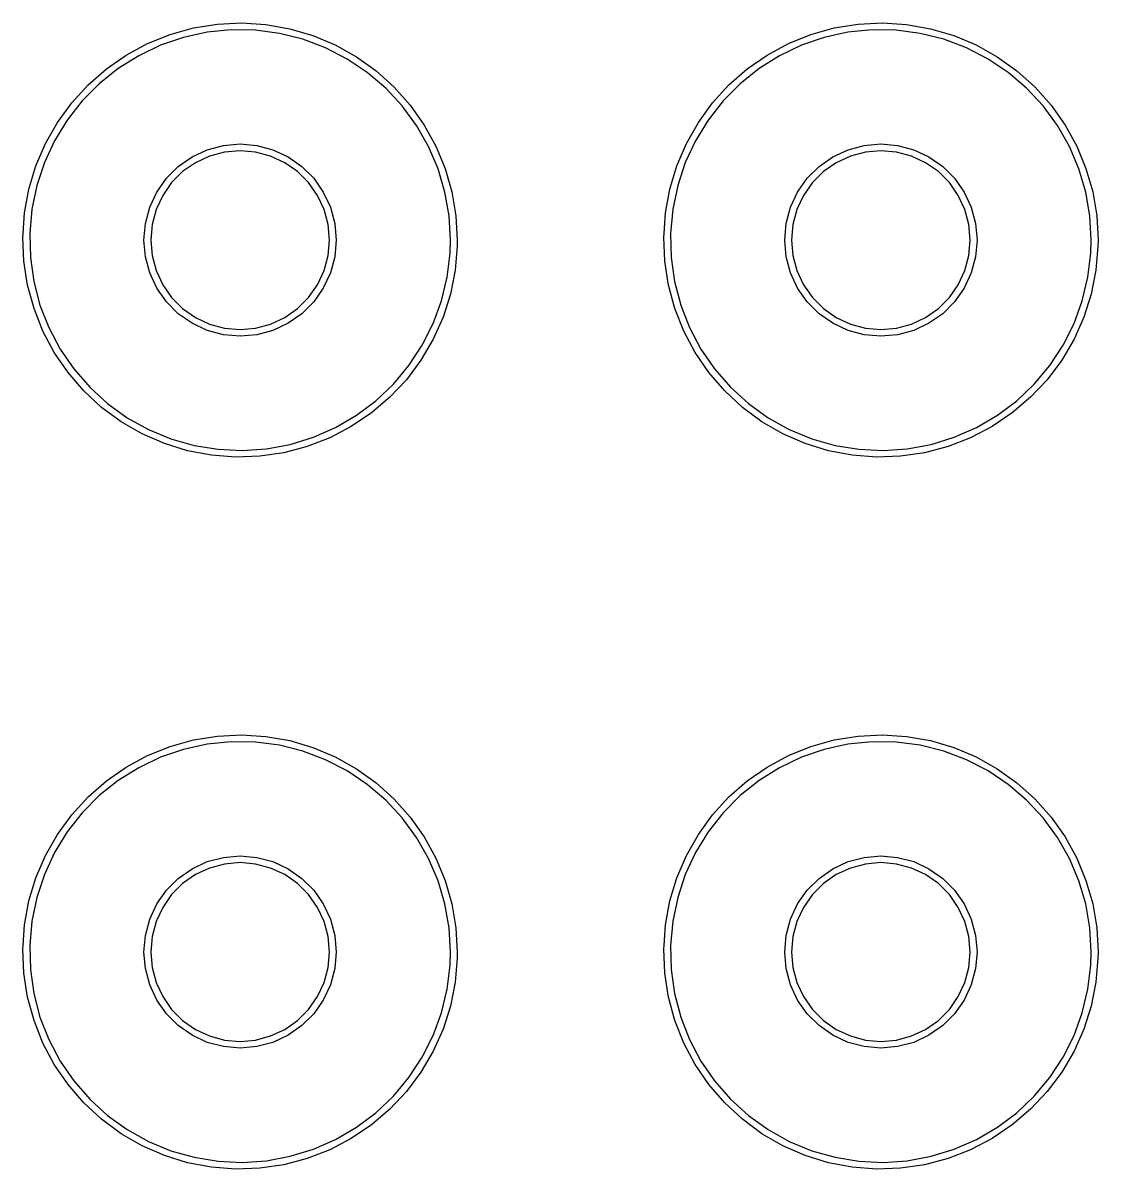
# Model space of a CAD drawing. Extents: x 26 to 390, y -197 to -58.
# Drawn here: x 32.95 to 48.05, y -171.05 to -154.95 of the extents above; entities that cross this region are included whole.
import ezdxf

# ---------------------------------------------------------------- set-up
doc = ezdxf.new("R2010")
doc.units = 0
doc.layers.add('BLACK', color=7, linetype='CONTINUOUS')

msp = doc.modelspace()

# ---------------------------------------------------------------- linework, layer by layer
at = {"layer": 'BLACK', "linetype": 'CONTINUOUS'}
for p, q in [((35.0171, -155.113), (35.3451, -155.021)), ((35.3451, -155.021), (35.6812, -154.967)), ((35.6812, -154.967), (36.0213, -154.95)), ((36.0213, -154.95), (36.3611, -154.971)), ((36.3611, -154.971), (36.6965, -155.031)), ((36.6965, -155.031), (37.0231, -155.127)), ((44.0171, -155.113), (44.3451, -155.021)), ((44.3451, -155.021), (44.6812, -154.967)), ((44.6812, -154.967), (45.0213, -154.95)), ((45.0213, -154.95), (45.3611, -154.971)), ((45.3611, -154.971), (45.6965, -155.031)), ((45.6965, -155.031), (46.0231, -155.127)), ((34.7014, -155.24), (35.0171, -155.113)), ((35.2053, -155.154), (34.8835, -155.264)), ((35.5377, -155.081), (35.2053, -155.154)), ((35.8763, -155.048), (35.5377, -155.081)), ((36.2164, -155.053), (35.8763, -155.048)), ((36.5537, -155.097), (36.2164, -155.053)), ((36.8837, -155.18), (36.5537, -155.097)), ((37.2019, -155.3), (36.8837, -155.18)), ((37.0231, -155.127), (37.337, -155.259)), ((43.7014, -155.24), (44.0171, -155.113)), ((44.2053, -155.154), (43.8835, -155.264)), ((44.5377, -155.081), (44.2053, -155.154)), ((44.8763, -155.048), (44.5377, -155.081)), ((45.2164, -155.053), (44.8763, -155.048)), ((45.5537, -155.097), (45.2164, -155.053)), ((45.8837, -155.18), (45.5537, -155.097)), ((46.2019, -155.3), (45.8837, -155.18)), ((46.0231, -155.127), (46.337, -155.259)), ((34.4018, -155.402), (34.7014, -155.24)), ((34.8835, -155.264), (34.5764, -155.411)), ((37.5042, -155.457), (37.2019, -155.3)), ((37.337, -155.259), (37.6343, -155.425)), ((43.4018, -155.402), (43.7014, -155.24)), ((43.8835, -155.264), (43.5764, -155.411)), ((46.5042, -155.457), (46.2019, -155.3)), ((46.337, -155.259), (46.6343, -155.425)), ((34.1222, -155.597), (34.4018, -155.402)), ((34.5764, -155.411), (34.2882, -155.591)), ((37.7866, -155.646), (37.5042, -155.457)), ((37.6343, -155.425), (37.9111, -155.623)), ((43.1222, -155.597), (43.4018, -155.402)), ((43.5764, -155.411), (43.2882, -155.591)), ((46.7866, -155.646), (46.5042, -155.457)), ((46.6343, -155.425), (46.9111, -155.623)), ((33.866, -155.821), (34.1222, -155.597)), ((34.2882, -155.591), (34.0227, -155.804)), ((38.0453, -155.867), (37.7866, -155.646)), ((37.9111, -155.623), (38.1642, -155.851)), ((42.866, -155.821), (43.1222, -155.597)), ((43.2882, -155.591), (43.0227, -155.804)), ((47.0453, -155.867), (46.7866, -155.646)), ((46.9111, -155.623), (47.1642, -155.851)), ((33.6364, -156.072), (33.866, -155.821)), ((34.0227, -155.804), (33.7834, -156.046)), ((42.6364, -156.072), (42.866, -155.821)), ((43.0227, -155.804), (42.7834, -156.046)), ((38.2769, -156.116), (38.0453, -155.867)), ((38.1642, -155.851), (38.3903, -156.105)), ((47.2769, -156.116), (47.0453, -155.867)), ((47.1642, -155.851), (47.3903, -156.105)), ((33.4363, -156.348), (33.6364, -156.072)), ((33.7834, -156.046), (33.5735, -156.314)), ((38.4783, -156.391), (38.2769, -156.116)), ((38.3903, -156.105), (38.5865, -156.384)), ((42.4363, -156.348), (42.6364, -156.072)), ((42.7834, -156.046), (42.5735, -156.314)), ((47.4783, -156.391), (47.2769, -156.116)), ((47.3903, -156.105), (47.5865, -156.384)), ((33.5735, -156.314), (33.3957, -156.604)), ((42.5735, -156.314), (42.3957, -156.604)), ((33.2681, -156.644), (33.4363, -156.348)), ((38.6468, -156.686), (38.4783, -156.391)), ((38.5865, -156.384), (38.7506, -156.682)), ((42.2681, -156.644), (42.4363, -156.348)), ((47.6468, -156.686), (47.4783, -156.391)), ((47.5865, -156.384), (47.7506, -156.682)), ((33.3957, -156.604), (33.2525, -156.912)), ((42.3957, -156.604), (42.2525, -156.912)), ((33.1339, -156.957), (33.2681, -156.644)), ((35.325, -156.831), (35.5383, -156.731)), ((35.5383, -156.731), (35.7656, -156.671)), ((35.7821, -156.764), (35.5708, -156.821)), ((35.7656, -156.671), (36, -156.65)), ((36, -156.745), (35.7821, -156.764)), ((36, -156.65), (36.2344, -156.671)), ((36.2179, -156.764), (36, -156.745)), ((36.4292, -156.821), (36.2179, -156.764)), ((36.2344, -156.671), (36.4617, -156.731)), ((36.4617, -156.731), (36.675, -156.831)), ((38.7803, -156.999), (38.6468, -156.686)), ((38.7506, -156.682), (38.8803, -156.997)), ((42.1339, -156.957), (42.2681, -156.644)), ((44.325, -156.831), (44.5383, -156.731)), ((44.5383, -156.731), (44.7656, -156.671)), ((44.7821, -156.764), (44.5708, -156.821)), ((44.7656, -156.671), (45, -156.65)), ((45, -156.745), (44.7821, -156.764)), ((45, -156.65), (45.2344, -156.671)), ((45.2179, -156.764), (45, -156.745)), ((45.4292, -156.821), (45.2179, -156.764)), ((45.2344, -156.671), (45.4617, -156.731)), ((45.4617, -156.731), (45.675, -156.831)), ((47.7803, -156.999), (47.6468, -156.686)), ((47.7506, -156.682), (47.8803, -156.997)), ((33.0355, -157.283), (33.1339, -156.957)), ((33.2525, -156.912), (33.1457, -157.235)), ((35.1322, -156.966), (35.325, -156.831)), ((35.3726, -156.913), (35.1934, -157.039)), ((35.5708, -156.821), (35.3726, -156.913)), ((36.6274, -156.913), (36.4292, -156.821)), ((36.8066, -157.039), (36.6274, -156.913)), ((36.675, -156.831), (36.8678, -156.966)), ((42.0355, -157.283), (42.1339, -156.957)), ((42.2525, -156.912), (42.1457, -157.235)), ((44.1322, -156.966), (44.325, -156.831)), ((44.3726, -156.913), (44.1934, -157.039)), ((44.5708, -156.821), (44.3726, -156.913)), ((45.6274, -156.913), (45.4292, -156.821)), ((45.8066, -157.039), (45.6274, -156.913)), ((45.675, -156.831), (45.8678, -156.966)), ((34.9658, -157.132), (35.1322, -156.966)), ((35.1934, -157.039), (35.0388, -157.193)), ((36.9612, -157.193), (36.8066, -157.039)), ((36.8678, -156.966), (37.0342, -157.132)), ((38.8769, -157.325), (38.7803, -156.999)), ((38.8803, -156.997), (38.9742, -157.324)), ((43.9658, -157.132), (44.1322, -156.966)), ((44.1934, -157.039), (44.0388, -157.193)), ((45.9612, -157.193), (45.8066, -157.039)), ((45.8678, -156.966), (46.0342, -157.132)), ((47.8769, -157.325), (47.7803, -156.999)), ((47.8803, -156.997), (47.9742, -157.324)), ((32.974, -157.618), (33.0355, -157.283)), ((33.1457, -157.235), (33.0767, -157.568)), ((34.8309, -157.325), (34.9658, -157.132)), ((35.0388, -157.193), (34.9133, -157.373)), ((37.0867, -157.373), (36.9612, -157.193)), ((37.0342, -157.132), (37.1691, -157.325)), ((41.974, -157.618), (42.0355, -157.283)), ((42.1457, -157.235), (42.0767, -157.568)), ((43.8309, -157.325), (43.9658, -157.132)), ((44.0388, -157.193), (43.9133, -157.373)), ((46.0867, -157.373), (45.9612, -157.193)), ((46.0342, -157.132), (46.1691, -157.325)), ((34.7314, -157.538), (34.8309, -157.325)), ((34.9133, -157.373), (34.8209, -157.571)), ((37.1791, -157.571), (37.0867, -157.373)), ((37.1691, -157.325), (37.2686, -157.538)), ((38.9354, -157.66), (38.8769, -157.325)), ((38.9742, -157.324), (39.031, -157.66)), ((43.7314, -157.538), (43.8309, -157.325)), ((43.9133, -157.373), (43.8209, -157.571)), ((46.1791, -157.571), (46.0867, -157.373)), ((46.1691, -157.325), (46.2686, -157.538)), ((47.9354, -157.66), (47.8769, -157.325)), ((47.9742, -157.324), (48.031, -157.66)), ((33.0767, -157.568), (33.0465, -157.907)), ((34.6705, -157.766), (34.7314, -157.538)), ((34.8209, -157.571), (34.7643, -157.782)), ((37.2357, -157.782), (37.1791, -157.571)), ((37.2686, -157.538), (37.3295, -157.766)), ((42.0767, -157.568), (42.0465, -157.907)), ((43.6705, -157.766), (43.7314, -157.538)), ((43.8209, -157.571), (43.7643, -157.782)), ((46.2357, -157.782), (46.1791, -157.571)), ((46.2686, -157.538), (46.3295, -157.766)), ((32.9538, -157.907), (32.974, -157.618)), ((34.65, -158), (34.6705, -157.766)), ((37.3295, -157.766), (37.35, -158)), ((38.955, -158), (38.9354, -157.66)), ((39.031, -157.66), (39.05, -158)), ((41.9538, -157.907), (41.974, -157.618)), ((43.65, -158), (43.6705, -157.766)), ((46.3295, -157.766), (46.35, -158)), ((47.955, -158), (47.9354, -157.66)), ((48.031, -157.66), (48.05, -158)), ((32.9503, -157.957), (32.9538, -157.907)), ((33.0465, -157.907), (33.0554, -158.247)), ((34.7643, -157.782), (34.7452, -158)), ((37.2548, -158), (37.2357, -157.782)), ((41.9503, -157.957), (41.9538, -157.907)), ((42.0465, -157.907), (42.0554, -158.247)), ((43.7643, -157.782), (43.7452, -158)), ((46.2548, -158), (46.2357, -157.782)), ((32.9646, -158.298), (32.9503, -157.957)), ((34.6705, -158.234), (34.65, -158)), ((34.7452, -158), (34.7643, -158.218)), ((37.2357, -158.218), (37.2548, -158)), ((37.35, -158), (37.3295, -158.234)), ((38.9492, -158.186), (38.955, -158)), ((39.0488, -158.085), (39.0203, -158.424)), ((39.05, -158), (39.0488, -158.085)), ((41.9646, -158.298), (41.9503, -157.957)), ((43.6705, -158.234), (43.65, -158)), ((43.7452, -158), (43.7643, -158.218)), ((46.2357, -158.218), (46.2548, -158)), ((46.35, -158), (46.3295, -158.234)), ((47.9492, -158.186), (47.955, -158)), ((48.0488, -158.085), (48.0203, -158.424)), ((48.05, -158), (48.0488, -158.085)), ((33.0554, -158.247), (33.1033, -158.584)), ((34.7314, -158.462), (34.6705, -158.234)), ((34.7643, -158.218), (34.8209, -158.429)), ((37.1791, -158.429), (37.2357, -158.218)), ((37.3295, -158.234), (37.2686, -158.462)), ((38.9083, -158.523), (38.9492, -158.186)), ((42.0554, -158.247), (42.1033, -158.584)), ((43.7314, -158.462), (43.6705, -158.234)), ((43.7643, -158.218), (43.8209, -158.429)), ((46.1791, -158.429), (46.2357, -158.218)), ((46.3295, -158.234), (46.2686, -158.462)), ((47.9083, -158.523), (47.9492, -158.186)), ((33.0166, -158.634), (32.9646, -158.298)), ((42.0166, -158.634), (41.9646, -158.298)), ((34.8309, -158.675), (34.7314, -158.462)), ((34.8209, -158.429), (34.9133, -158.627)), ((37.0867, -158.627), (37.1791, -158.429)), ((37.2686, -158.462), (37.1691, -158.675)), ((38.8289, -158.854), (38.9083, -158.523)), ((39.0203, -158.424), (38.9542, -158.759)), ((43.8309, -158.675), (43.7314, -158.462)), ((43.8209, -158.429), (43.9133, -158.627)), ((46.0867, -158.627), (46.1791, -158.429)), ((46.2686, -158.462), (46.1691, -158.675)), ((47.8289, -158.854), (47.9083, -158.523)), ((48.0203, -158.424), (47.9542, -158.759)), ((33.1059, -158.963), (33.0166, -158.634)), ((33.1033, -158.584), (33.1896, -158.913)), ((34.9658, -158.868), (34.8309, -158.675)), ((34.9133, -158.627), (35.0388, -158.807)), ((36.9612, -158.807), (37.0867, -158.627)), ((37.1691, -158.675), (37.0342, -158.868)), ((42.1059, -158.963), (42.0166, -158.634)), ((42.1033, -158.584), (42.1896, -158.913)), ((43.9658, -158.868), (43.8309, -158.675)), ((43.9133, -158.627), (44.0388, -158.807)), ((45.9612, -158.807), (46.0867, -158.627)), ((46.1691, -158.675), (46.0342, -158.868)), ((35.1322, -159.034), (34.9658, -158.868)), ((35.0388, -158.807), (35.1934, -158.961)), ((36.8066, -158.961), (36.9612, -158.807)), ((37.0342, -158.868), (36.8678, -159.034)), ((38.712, -159.174), (38.8289, -158.854)), ((38.9542, -158.759), (38.8512, -159.083)), ((44.1322, -159.034), (43.9658, -158.868)), ((44.0388, -158.807), (44.1934, -158.961)), ((45.8066, -158.961), (45.9612, -158.807)), ((46.0342, -158.868), (45.8678, -159.034)), ((47.712, -159.174), (47.8289, -158.854)), ((47.9542, -158.759), (47.8512, -159.083)), ((33.2313, -159.279), (33.1059, -158.963)), ((33.1896, -158.913), (33.3132, -159.23)), ((35.325, -159.169), (35.1322, -159.034)), ((35.1934, -158.961), (35.3726, -159.087)), ((36.6274, -159.087), (36.8066, -158.961)), ((36.8678, -159.034), (36.675, -159.169)), ((42.2313, -159.279), (42.1059, -158.963)), ((42.1896, -158.913), (42.3132, -159.23)), ((44.325, -159.169), (44.1322, -159.034)), ((44.1934, -158.961), (44.3726, -159.087)), ((45.6274, -159.087), (45.8066, -158.961)), ((45.8678, -159.034), (45.675, -159.169)), ((35.5383, -159.269), (35.325, -159.169)), ((35.3726, -159.087), (35.5708, -159.179)), ((35.5708, -159.179), (35.7821, -159.236)), ((36.2179, -159.236), (36.4292, -159.179)), ((36.4292, -159.179), (36.6274, -159.087)), ((36.675, -159.169), (36.4617, -159.269)), ((38.5591, -159.477), (38.712, -159.174)), ((38.8512, -159.083), (38.7127, -159.394)), ((44.5383, -159.269), (44.325, -159.169)), ((44.3726, -159.087), (44.5708, -159.179)), ((44.5708, -159.179), (44.7821, -159.236)), ((45.2179, -159.236), (45.4292, -159.179)), ((45.4292, -159.179), (45.6274, -159.087)), ((45.675, -159.169), (45.4617, -159.269)), ((47.5591, -159.477), (47.712, -159.174)), ((47.8512, -159.083), (47.7127, -159.394)), ((33.3911, -159.58), (33.2313, -159.279)), ((33.3132, -159.23), (33.4724, -159.531)), ((35.7656, -159.329), (35.5383, -159.269)), ((36, -159.35), (35.7656, -159.329)), ((35.7821, -159.236), (36, -159.255)), ((36, -159.255), (36.2179, -159.236)), ((36.2344, -159.329), (36, -159.35)), ((36.4617, -159.269), (36.2344, -159.329)), ((42.3911, -159.58), (42.2313, -159.279)), ((42.3132, -159.23), (42.4724, -159.531)), ((44.7656, -159.329), (44.5383, -159.269)), ((45, -159.35), (44.7656, -159.329)), ((44.7821, -159.236), (45, -159.255)), ((45, -159.255), (45.2179, -159.236)), ((45.2344, -159.329), (45, -159.35)), ((45.4617, -159.269), (45.2344, -159.329)), ((33.4724, -159.531), (33.6651, -159.811)), ((38.3723, -159.762), (38.5591, -159.477)), ((38.7127, -159.394), (38.5404, -159.688)), ((42.4724, -159.531), (42.6651, -159.811)), ((47.3723, -159.762), (47.5591, -159.477)), ((47.7127, -159.394), (47.5404, -159.688)), ((33.5835, -159.861), (33.3911, -159.58)), ((38.5404, -159.688), (38.3364, -159.961)), ((42.5835, -159.861), (42.3911, -159.58)), ((47.5404, -159.688), (47.3364, -159.961)), ((33.806, -160.119), (33.5835, -159.861)), ((33.6651, -159.811), (33.8887, -160.068)), ((38.1541, -160.023), (38.3723, -159.762)), ((42.806, -160.119), (42.5835, -159.861)), ((42.6651, -159.811), (42.8887, -160.068)), ((47.1541, -160.023), (47.3723, -159.762)), ((37.9073, -160.257), (38.1541, -160.023)), ((38.3364, -159.961), (38.1033, -160.209)), ((46.9073, -160.257), (47.1541, -160.023)), ((47.3364, -159.961), (47.1033, -160.209)), ((34.0559, -160.35), (33.806, -160.119)), ((33.8887, -160.068), (34.1404, -160.296)), ((43.0559, -160.35), (42.806, -160.119)), ((42.8887, -160.068), (43.1404, -160.296)), ((34.1404, -160.296), (34.4166, -160.495)), ((37.6353, -160.461), (37.9073, -160.257)), ((38.1033, -160.209), (37.844, -160.429)), ((43.1404, -160.296), (43.4166, -160.495)), ((46.6353, -160.461), (46.9073, -160.257)), ((47.1033, -160.209), (46.844, -160.429)), ((34.3299, -160.552), (34.0559, -160.35)), ((34.4166, -160.495), (34.7139, -160.66)), ((37.3415, -160.633), (37.6353, -160.461)), ((37.844, -160.429), (37.5617, -160.62)), ((43.3299, -160.552), (43.0559, -160.35)), ((43.4166, -160.495), (43.7139, -160.66)), ((46.3415, -160.633), (46.6353, -160.461)), ((46.844, -160.429), (46.5617, -160.62)), ((34.6248, -160.722), (34.3299, -160.552)), ((34.7139, -160.66), (35.0282, -160.791)), ((37.03, -160.77), (37.3415, -160.633)), ((37.5617, -160.62), (37.26, -160.778)), ((43.6248, -160.722), (43.3299, -160.552)), ((43.7139, -160.66), (44.0282, -160.791)), ((46.03, -160.77), (46.3415, -160.633)), ((46.5617, -160.62), (46.26, -160.778)), ((34.9369, -160.859), (34.6248, -160.722)), ((35.0282, -160.791), (35.3554, -160.884)), ((36.7049, -160.87), (37.03, -160.77)), ((37.26, -160.778), (36.9425, -160.901)), ((43.9369, -160.859), (43.6248, -160.722)), ((44.0282, -160.791), (44.3554, -160.884)), ((45.7049, -160.87), (46.03, -160.77)), ((46.26, -160.778), (45.9425, -160.901)), ((35.2621, -160.959), (34.9369, -160.859)), ((35.5966, -161.023), (35.2621, -160.959)), ((35.3554, -160.884), (35.6911, -160.939)), ((35.6911, -160.939), (36.0309, -160.955)), ((36.0309, -160.955), (36.3704, -160.932)), ((36.6133, -160.988), (36.2764, -161.037)), ((36.3704, -160.932), (36.7049, -160.87)), ((36.9425, -160.901), (36.6133, -160.988)), ((44.2621, -160.959), (43.9369, -160.859)), ((44.5966, -161.023), (44.2621, -160.959)), ((44.3554, -160.884), (44.6911, -160.939)), ((44.6911, -160.939), (45.0309, -160.955)), ((45.0309, -160.955), (45.3704, -160.932)), ((45.6133, -160.988), (45.2764, -161.037)), ((45.3704, -160.932), (45.7049, -160.87)), ((45.9425, -160.901), (45.6133, -160.988)), ((35.9361, -161.049), (35.5966, -161.023)), ((36.2764, -161.037), (35.9361, -161.049)), ((44.9361, -161.049), (44.5966, -161.023)), ((45.2764, -161.037), (44.9361, -161.049)), ((35.3451, -165.021), (35.6812, -164.967)), ((35.6812, -164.967), (36.0213, -164.95)), ((36.0213, -164.95), (36.3611, -164.971)), ((36.3611, -164.971), (36.6965, -165.031)), ((44.3451, -165.021), (44.6812, -164.967)), ((44.6812, -164.967), (45.0213, -164.95)), ((45.0213, -164.95), (45.3611, -164.971)), ((45.3611, -164.971), (45.6965, -165.031)), ((34.7014, -165.24), (35.0171, -165.113)), ((35.2053, -165.154), (34.8835, -165.264)), ((35.0171, -165.113), (35.3451, -165.021)), ((35.5377, -165.081), (35.2053, -165.154)), ((35.8763, -165.048), (35.5377, -165.081)), ((36.2164, -165.053), (35.8763, -165.048)), ((36.5537, -165.097), (36.2164, -165.053)), ((36.8837, -165.18), (36.5537, -165.097)), ((36.6965, -165.031), (37.0231, -165.127)), ((37.0231, -165.127), (37.337, -165.259)), ((43.7014, -165.24), (44.0171, -165.113)), ((44.2053, -165.154), (43.8835, -165.264)), ((44.0171, -165.113), (44.3451, -165.021)), ((44.5377, -165.081), (44.2053, -165.154)), ((44.8763, -165.048), (44.5377, -165.081)), ((45.2164, -165.053), (44.8763, -165.048)), ((45.5537, -165.097), (45.2164, -165.053)), ((45.8837, -165.18), (45.5537, -165.097)), ((45.6965, -165.031), (46.0231, -165.127)), ((46.0231, -165.127), (46.337, -165.259)), ((34.4018, -165.402), (34.7014, -165.24)), ((34.8835, -165.264), (34.5764, -165.411)), ((37.2019, -165.3), (36.8837, -165.18)), ((37.5042, -165.457), (37.2019, -165.3)), ((37.337, -165.259), (37.6343, -165.425)), ((43.4018, -165.402), (43.7014, -165.24)), ((43.8835, -165.264), (43.5764, -165.411)), ((46.2019, -165.3), (45.8837, -165.18)), ((46.5042, -165.457), (46.2019, -165.3)), ((46.337, -165.259), (46.6343, -165.425)), ((34.1222, -165.597), (34.4018, -165.402)), ((34.5764, -165.411), (34.2882, -165.591)), ((37.7866, -165.646), (37.5042, -165.457)), ((37.6343, -165.425), (37.9111, -165.623)), ((43.1222, -165.597), (43.4018, -165.402)), ((43.5764, -165.411), (43.2882, -165.591)), ((46.7866, -165.646), (46.5042, -165.457)), ((46.6343, -165.425), (46.9111, -165.623)), ((33.866, -165.821), (34.1222, -165.597)), ((34.2882, -165.591), (34.0227, -165.804)), ((38.0453, -165.867), (37.7866, -165.646)), ((37.9111, -165.623), (38.1642, -165.851)), ((42.866, -165.821), (43.1222, -165.597)), ((43.2882, -165.591), (43.0227, -165.804)), ((47.0453, -165.867), (46.7866, -165.646)), ((46.9111, -165.623), (47.1642, -165.851)), ((34.0227, -165.804), (33.7834, -166.046)), ((43.0227, -165.804), (42.7834, -166.046)), ((33.6364, -166.072), (33.866, -165.821)), ((38.2769, -166.116), (38.0453, -165.867)), ((38.1642, -165.851), (38.3903, -166.105)), ((42.6364, -166.072), (42.866, -165.821)), ((47.2769, -166.116), (47.0453, -165.867)), ((47.1642, -165.851), (47.3903, -166.105)), ((33.4363, -166.348), (33.6364, -166.072)), ((33.7834, -166.046), (33.5735, -166.314)), ((38.4783, -166.391), (38.2769, -166.116)), ((38.3903, -166.105), (38.5865, -166.384)), ((42.4363, -166.348), (42.6364, -166.072)), ((42.7834, -166.046), (42.5735, -166.314)), ((47.4783, -166.391), (47.2769, -166.116)), ((47.3903, -166.105), (47.5865, -166.384)), ((33.2681, -166.644), (33.4363, -166.348)), ((33.5735, -166.314), (33.3957, -166.604)), ((38.6468, -166.686), (38.4783, -166.391)), ((38.5865, -166.384), (38.7506, -166.682)), ((42.2681, -166.644), (42.4363, -166.348)), ((42.5735, -166.314), (42.3957, -166.604)), ((47.6468, -166.686), (47.4783, -166.391)), ((47.5865, -166.384), (47.7506, -166.682)), ((33.3957, -166.604), (33.2525, -166.912)), ((42.3957, -166.604), (42.2525, -166.912)), ((33.1339, -166.957), (33.2681, -166.644)), ((35.325, -166.831), (35.5383, -166.731)), ((35.5383, -166.731), (35.7656, -166.671)), ((35.7821, -166.764), (35.5708, -166.821)), ((35.7656, -166.671), (36, -166.65)), ((36, -166.745), (35.7821, -166.764)), ((36, -166.65), (36.2344, -166.671)), ((36.2179, -166.764), (36, -166.745)), ((36.4292, -166.821), (36.2179, -166.764)), ((36.2344, -166.671), (36.4617, -166.731)), ((36.4617, -166.731), (36.675, -166.831)), ((38.7803, -166.999), (38.6468, -166.686)), ((38.7506, -166.682), (38.8803, -166.997)), ((42.1339, -166.957), (42.2681, -166.644)), ((44.325, -166.831), (44.5383, -166.731)), ((44.5383, -166.731), (44.7656, -166.671)), ((44.7821, -166.764), (44.5708, -166.821)), ((44.7656, -166.671), (45, -166.65)), ((45, -166.745), (44.7821, -166.764)), ((45, -166.65), (45.2344, -166.671)), ((45.2179, -166.764), (45, -166.745)), ((45.4292, -166.821), (45.2179, -166.764)), ((45.2344, -166.671), (45.4617, -166.731)), ((45.4617, -166.731), (45.675, -166.831)), ((47.7803, -166.999), (47.6468, -166.686)), ((47.7506, -166.682), (47.8803, -166.997)), ((33.2525, -166.912), (33.1457, -167.235)), ((35.1322, -166.966), (35.325, -166.831)), ((35.3726, -166.913), (35.1934, -167.039)), ((35.5708, -166.821), (35.3726, -166.913)), ((36.6274, -166.913), (36.4292, -166.821)), ((36.8066, -167.039), (36.6274, -166.913)), ((36.675, -166.831), (36.8678, -166.966)), ((42.2525, -166.912), (42.1457, -167.235)), ((44.1322, -166.966), (44.325, -166.831)), ((44.3726, -166.913), (44.1934, -167.039)), ((44.5708, -166.821), (44.3726, -166.913)), ((45.6274, -166.913), (45.4292, -166.821)), ((45.8066, -167.039), (45.6274, -166.913)), ((45.675, -166.831), (45.8678, -166.966)), ((33.0355, -167.283), (33.1339, -166.957)), ((34.9658, -167.132), (35.1322, -166.966)), ((35.1934, -167.039), (35.0388, -167.193)), ((36.9612, -167.193), (36.8066, -167.039)), ((36.8678, -166.966), (37.0342, -167.132)), ((38.8769, -167.325), (38.7803, -166.999)), ((38.8803, -166.997), (38.9742, -167.324)), ((42.0355, -167.283), (42.1339, -166.957)), ((43.9658, -167.132), (44.1322, -166.966)), ((44.1934, -167.039), (44.0388, -167.193)), ((45.9612, -167.193), (45.8066, -167.039)), ((45.8678, -166.966), (46.0342, -167.132)), ((47.8769, -167.325), (47.7803, -166.999)), ((47.8803, -166.997), (47.9742, -167.324)), ((33.1457, -167.235), (33.0767, -167.568)), ((34.8309, -167.325), (34.9658, -167.132)), ((35.0388, -167.193), (34.9133, -167.373)), ((37.0867, -167.373), (36.9612, -167.193)), ((37.0342, -167.132), (37.1691, -167.325)), ((42.1457, -167.235), (42.0767, -167.568)), ((43.8309, -167.325), (43.9658, -167.132)), ((44.0388, -167.193), (43.9133, -167.373)), ((46.0867, -167.373), (45.9612, -167.193)), ((46.0342, -167.132), (46.1691, -167.325)), ((32.974, -167.618), (33.0355, -167.283)), ((34.7314, -167.538), (34.8309, -167.325)), ((34.9133, -167.373), (34.8209, -167.571)), ((37.1791, -167.571), (37.0867, -167.373)), ((37.1691, -167.325), (37.2686, -167.538)), ((38.9354, -167.66), (38.8769, -167.325)), ((38.9742, -167.324), (39.031, -167.66)), ((41.974, -167.618), (42.0355, -167.283)), ((43.7314, -167.538), (43.8309, -167.325)), ((43.9133, -167.373), (43.8209, -167.571)), ((46.1791, -167.571), (46.0867, -167.373)), ((46.1691, -167.325), (46.2686, -167.538)), ((47.9354, -167.66), (47.8769, -167.325)), ((47.9742, -167.324), (48.031, -167.66)), ((33.0767, -167.568), (33.0465, -167.907)), ((34.6705, -167.766), (34.7314, -167.538)), ((34.8209, -167.571), (34.7643, -167.782)), ((37.2357, -167.782), (37.1791, -167.571)), ((37.2686, -167.538), (37.3295, -167.766)), ((42.0767, -167.568), (42.0465, -167.907)), ((43.6705, -167.766), (43.7314, -167.538)), ((43.8209, -167.571), (43.7643, -167.782)), ((46.2357, -167.782), (46.1791, -167.571)), ((46.2686, -167.538), (46.3295, -167.766)), ((32.9538, -167.907), (32.974, -167.618)), ((38.955, -168), (38.9354, -167.66)), ((39.031, -167.66), (39.05, -168)), ((41.9538, -167.907), (41.974, -167.618)), ((47.955, -168), (47.9354, -167.66)), ((48.031, -167.66), (48.05, -168)), ((32.9503, -167.957), (32.9538, -167.907)), ((33.0465, -167.907), (33.0554, -168.247)), ((34.65, -168), (34.6705, -167.766)), ((34.7643, -167.782), (34.7452, -168)), ((37.2548, -168), (37.2357, -167.782)), ((37.3295, -167.766), (37.35, -168)), ((41.9503, -167.957), (41.9538, -167.907)), ((42.0465, -167.907), (42.0554, -168.247)), ((43.65, -168), (43.6705, -167.766)), ((43.7643, -167.782), (43.7452, -168)), ((46.2548, -168), (46.2357, -167.782)), ((46.3295, -167.766), (46.35, -168)), ((32.9646, -168.298), (32.9503, -167.957)), ((34.6705, -168.234), (34.65, -168)), ((34.7452, -168), (34.7643, -168.218)), ((37.2357, -168.218), (37.2548, -168)), ((37.35, -168), (37.3295, -168.234)), ((38.9492, -168.186), (38.955, -168)), ((39.05, -168), (39.0488, -168.085)), ((41.9646, -168.298), (41.9503, -167.957)), ((43.6705, -168.234), (43.65, -168)), ((43.7452, -168), (43.7643, -168.218)), ((46.2357, -168.218), (46.2548, -168)), ((46.35, -168), (46.3295, -168.234)), ((47.9492, -168.186), (47.955, -168)), ((48.05, -168), (48.0488, -168.085)), ((34.7314, -168.462), (34.6705, -168.234)), ((34.7643, -168.218), (34.8209, -168.429)), ((37.1791, -168.429), (37.2357, -168.218)), ((37.3295, -168.234), (37.2686, -168.462)), ((38.9083, -168.523), (38.9492, -168.186)), ((39.0488, -168.085), (39.0203, -168.424)), ((43.7314, -168.462), (43.6705, -168.234)), ((43.7643, -168.218), (43.8209, -168.429)), ((46.1791, -168.429), (46.2357, -168.218)), ((46.3295, -168.234), (46.2686, -168.462)), ((47.9083, -168.523), (47.9492, -168.186)), ((48.0488, -168.085), (48.0203, -168.424)), ((33.0166, -168.634), (32.9646, -168.298)), ((33.0554, -168.247), (33.1033, -168.584)), ((42.0166, -168.634), (41.9646, -168.298)), ((42.0554, -168.247), (42.1033, -168.584)), ((34.8309, -168.675), (34.7314, -168.462)), ((34.8209, -168.429), (34.9133, -168.627)), ((37.0867, -168.627), (37.1791, -168.429)), ((37.2686, -168.462), (37.1691, -168.675)), ((38.8289, -168.854), (38.9083, -168.523)), ((39.0203, -168.424), (38.9542, -168.759)), ((43.8309, -168.675), (43.7314, -168.462)), ((43.8209, -168.429), (43.9133, -168.627)), ((46.0867, -168.627), (46.1791, -168.429)), ((46.2686, -168.462), (46.1691, -168.675)), ((47.8289, -168.854), (47.9083, -168.523)), ((48.0203, -168.424), (47.9542, -168.759)), ((33.1059, -168.963), (33.0166, -168.634)), ((33.1033, -168.584), (33.1896, -168.913)), ((34.9658, -168.868), (34.8309, -168.675)), ((34.9133, -168.627), (35.0388, -168.807)), ((36.9612, -168.807), (37.0867, -168.627)), ((37.1691, -168.675), (37.0342, -168.868)), ((42.1059, -168.963), (42.0166, -168.634)), ((42.1033, -168.584), (42.1896, -168.913)), ((43.9658, -168.868), (43.8309, -168.675)), ((43.9133, -168.627), (44.0388, -168.807)), ((45.9612, -168.807), (46.0867, -168.627)), ((46.1691, -168.675), (46.0342, -168.868)), ((35.1322, -169.034), (34.9658, -168.868)), ((35.0388, -168.807), (35.1934, -168.961)), ((36.8066, -168.961), (36.9612, -168.807)), ((37.0342, -168.868), (36.8678, -169.034)), ((38.712, -169.174), (38.8289, -168.854)), ((38.9542, -168.759), (38.8512, -169.083)), ((44.1322, -169.034), (43.9658, -168.868)), ((44.0388, -168.807), (44.1934, -168.961)), ((45.8066, -168.961), (45.9612, -168.807)), ((46.0342, -168.868), (45.8678, -169.034)), ((47.712, -169.174), (47.8289, -168.854)), ((47.9542, -168.759), (47.8512, -169.083)), ((33.2313, -169.279), (33.1059, -168.963)), ((33.1896, -168.913), (33.3132, -169.23)), ((35.325, -169.169), (35.1322, -169.034)), ((35.1934, -168.961), (35.3726, -169.087)), ((36.6274, -169.087), (36.8066, -168.961)), ((36.8678, -169.034), (36.675, -169.169)), ((42.2313, -169.279), (42.1059, -168.963)), ((42.1896, -168.913), (42.3132, -169.23)), ((44.325, -169.169), (44.1322, -169.034)), ((44.1934, -168.961), (44.3726, -169.087)), ((45.6274, -169.087), (45.8066, -168.961)), ((45.8678, -169.034), (45.675, -169.169)), ((35.5383, -169.269), (35.325, -169.169)), ((35.3726, -169.087), (35.5708, -169.179)), ((35.5708, -169.179), (35.7821, -169.236)), ((36.2179, -169.236), (36.4292, -169.179)), ((36.4292, -169.179), (36.6274, -169.087)), ((36.675, -169.169), (36.4617, -169.269)), ((38.5591, -169.477), (38.712, -169.174)), ((38.8512, -169.083), (38.7127, -169.394)), ((44.5383, -169.269), (44.325, -169.169)), ((44.3726, -169.087), (44.5708, -169.179)), ((44.5708, -169.179), (44.7821, -169.236)), ((45.2179, -169.236), (45.4292, -169.179)), ((45.4292, -169.179), (45.6274, -169.087)), ((45.675, -169.169), (45.4617, -169.269)), ((47.5591, -169.477), (47.712, -169.174)), ((47.8512, -169.083), (47.7127, -169.394)), ((33.3911, -169.58), (33.2313, -169.279)), ((33.3132, -169.23), (33.4724, -169.531)), ((35.7656, -169.329), (35.5383, -169.269)), ((36, -169.35), (35.7656, -169.329)), ((35.7821, -169.236), (36, -169.255)), ((36, -169.255), (36.2179, -169.236)), ((36.2344, -169.329), (36, -169.35)), ((36.4617, -169.269), (36.2344, -169.329)), ((42.3911, -169.58), (42.2313, -169.279)), ((42.3132, -169.23), (42.4724, -169.531)), ((44.7656, -169.329), (44.5383, -169.269)), ((45, -169.35), (44.7656, -169.329)), ((44.7821, -169.236), (45, -169.255)), ((45, -169.255), (45.2179, -169.236)), ((45.2344, -169.329), (45, -169.35)), ((45.4617, -169.269), (45.2344, -169.329)), ((38.3723, -169.762), (38.5591, -169.477)), ((38.7127, -169.394), (38.5404, -169.688)), ((47.3723, -169.762), (47.5591, -169.477)), ((47.7127, -169.394), (47.5404, -169.688)), ((33.5835, -169.861), (33.3911, -169.58)), ((33.4724, -169.531), (33.6651, -169.811)), ((42.5835, -169.861), (42.3911, -169.58)), ((42.4724, -169.531), (42.6651, -169.811)), ((33.6651, -169.811), (33.8887, -170.068)), ((38.1541, -170.023), (38.3723, -169.762)), ((38.5404, -169.688), (38.3364, -169.961)), ((42.6651, -169.811), (42.8887, -170.068)), ((47.1541, -170.023), (47.3723, -169.762)), ((47.5404, -169.688), (47.3364, -169.961)), ((33.806, -170.119), (33.5835, -169.861)), ((38.3364, -169.961), (38.1033, -170.209)), ((42.806, -170.119), (42.5835, -169.861)), ((47.3364, -169.961), (47.1033, -170.209)), ((34.0559, -170.35), (33.806, -170.119)), ((33.8887, -170.068), (34.1404, -170.296)), ((37.9073, -170.257), (38.1541, -170.023)), ((43.0559, -170.35), (42.806, -170.119)), ((42.8887, -170.068), (43.1404, -170.296)), ((46.9073, -170.257), (47.1541, -170.023)), ((34.1404, -170.296), (34.4166, -170.495)), ((37.6353, -170.461), (37.9073, -170.257)), ((38.1033, -170.209), (37.844, -170.429)), ((43.1404, -170.296), (43.4166, -170.495)), ((46.6353, -170.461), (46.9073, -170.257)), ((47.1033, -170.209), (46.844, -170.429)), ((34.3299, -170.552), (34.0559, -170.35)), ((37.3415, -170.633), (37.6353, -170.461)), ((37.844, -170.429), (37.5617, -170.62)), ((43.3299, -170.552), (43.0559, -170.35)), ((46.3415, -170.633), (46.6353, -170.461)), ((46.844, -170.429), (46.5617, -170.62)), ((34.6248, -170.722), (34.3299, -170.552)), ((34.4166, -170.495), (34.7139, -170.66)), ((37.03, -170.77), (37.3415, -170.633)), ((37.5617, -170.62), (37.26, -170.778)), ((43.6248, -170.722), (43.3299, -170.552)), ((43.4166, -170.495), (43.7139, -170.66)), ((46.03, -170.77), (46.3415, -170.633)), ((46.5617, -170.62), (46.26, -170.778)), ((34.9369, -170.859), (34.6248, -170.722)), ((34.7139, -170.66), (35.0282, -170.791)), ((35.0282, -170.791), (35.3554, -170.884)), ((36.7049, -170.87), (37.03, -170.77)), ((37.26, -170.778), (36.9425, -170.901)), ((43.9369, -170.859), (43.6248, -170.722)), ((43.7139, -170.66), (44.0282, -170.791)), ((44.0282, -170.791), (44.3554, -170.884)), ((45.7049, -170.87), (46.03, -170.77)), ((46.26, -170.778), (45.9425, -170.901)), ((35.2621, -170.959), (34.9369, -170.859)), ((35.5966, -171.023), (35.2621, -170.959)), ((35.3554, -170.884), (35.6911, -170.939)), ((35.6911, -170.939), (36.0309, -170.955)), ((36.0309, -170.955), (36.3704, -170.932)), ((36.3704, -170.932), (36.7049, -170.87)), ((36.9425, -170.901), (36.6133, -170.988)), ((44.2621, -170.959), (43.9369, -170.859)), ((44.5966, -171.023), (44.2621, -170.959)), ((44.3554, -170.884), (44.6911, -170.939)), ((44.6911, -170.939), (45.0309, -170.955)), ((45.0309, -170.955), (45.3704, -170.932)), ((45.3704, -170.932), (45.7049, -170.87)), ((45.9425, -170.901), (45.6133, -170.988)), ((35.9361, -171.049), (35.5966, -171.023)), ((36.2764, -171.037), (35.9361, -171.049)), ((36.6133, -170.988), (36.2764, -171.037)), ((44.9361, -171.049), (44.5966, -171.023)), ((45.2764, -171.037), (44.9361, -171.049)), ((45.6133, -170.988), (45.2764, -171.037))]:
    msp.add_line(p, q, dxfattribs=at)

doc.saveas('drawing.dxf')
